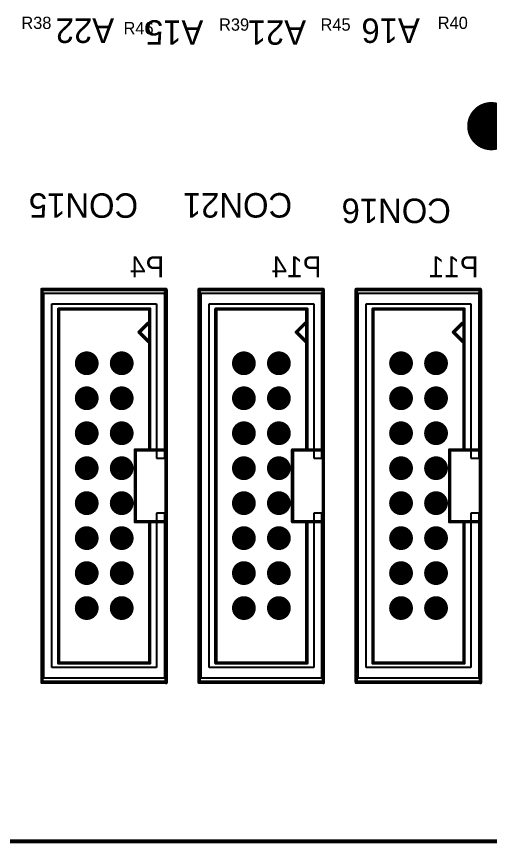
# Model space of a CAD drawing. Extents: x 11.69 to 17.18, y 4.05 to 12.26.
# Drawn here: x 13.09 to 14.444, y 4.055 to 6.419 of the extents above; entities that cross this region are included whole.
import ezdxf

# ---------------------------------------------------------------- set-up
doc = ezdxf.new("R2010")
doc.units = 0
doc.layers.get('0').update_dxf_attribs({"linetype": 'CONTINUOUS'})
for name, color, linetype in [('BOTTOMLAYER', 5, 'CONTINUOUS'), ('BOTTOMOVERLAY', 54, 'CONTINUOUS'), ('BOTTOMSOLDER', 6, 'CONTINUOUS'), ('MECHANICAL1', 6, 'CONTINUOUS'), ('MECHANICAL10', 56, 'CONTINUOUS'), ('MECHANICAL15', 56, 'CONTINUOUS'), ('MECHANICAL2', 216, 'CONTINUOUS'), ('MECHANICAL6', 56, 'CONTINUOUS'), ('MECHANICAL8', 56, 'CONTINUOUS'), ('MECHANICAL9', 56, 'CONTINUOUS'), ('MULTILAYER', 9, 'CONTINUOUS'), ('TOPLAYER', 1, 'CONTINUOUS'), ('TOPSOLDER', 216, 'CONTINUOUS')]:
    doc.layers.add(name, color=color, linetype=linetype)

# ---------------------------------------------------------------- blocks, each defined once
blk = doc.blocks.new('IDC_TH_16P_P2_54_C3406_B_4')
at = {"layer": 'BOTTOMLAYER', "const_width": 0.03}
for points in [[(-0.365, 0.05, 1), (-0.335, 0.05, 1)], [(-0.265, 0.05, 1), (-0.235, 0.05, 1)], [(-0.165, 0.05, 1), (-0.135, 0.05, 1)], [(-0.065, 0.05, 1), (-0.035, 0.05, 1)], [(0.035, 0.05, 1), (0.065, 0.05, 1)], [(0.135, 0.05, 1), (0.165, 0.05, 1)], [(0.235, 0.05, 1), (0.265, 0.05, 1)], [(0.335, 0.05, 1), (0.365, 0.05, 1)], [(-0.365, -0.05, 1), (-0.335, -0.05, 1)], [(-0.265, -0.05, 1), (-0.235, -0.05, 1)], [(-0.165, -0.05, 1), (-0.135, -0.05, 1)], [(-0.065, -0.05, 1), (-0.035, -0.05, 1)], [(0.035, -0.05, 1), (0.065, -0.05, 1)], [(0.135, -0.05, 1), (0.165, -0.05, 1)], [(0.235, -0.05, 1), (0.265, -0.05, 1)], [(0.335, -0.05, 1), (0.365, -0.05, 1)]]:
    blk.add_lwpolyline(points, format="xyb", close=True, dxfattribs=at)
at = {"layer": 'BOTTOMOVERLAY', "const_width": 0.01}
for points in [[(-0.561, -0.178), (-0.561, 0.17633)], [(0.56299, 0.177), (-0.5589, 0.177)], [(-0.102, 0.091), (-0.102, 0.176)], [(0.103, 0.176), (0.104, 0.177)], [(0.103, 0.089), (0.103, 0.176)], [(0.562, -0.178), (0.562, 0.17633)], [(-0.103, 0.13), (-0.505, 0.13)], [(-0.505, -0.12966), (-0.505, 0.129)], [(-0.439, 0.1), (-0.464, 0.125)], [(-0.439, 0.1), (-0.412, 0.127)], [(-0.412, 0.127), (-0.412, 0.128)], [(-0.102, 0.129), (-0.103, 0.13)], [(0.104, 0.13), (0.104, 0.131)], [(0.507, 0.13), (0.104, 0.13)], [(0.507, -0.12966), (0.507, 0.129)], [(0.103, 0.089), (-0.102, 0.089)], [(0.50709, -0.13), (-0.50466, -0.13)], [(0.5622, -0.178), (-0.5599, -0.178)]]:
    blk.add_lwpolyline(points, dxfattribs=at)
at = {"layer": 'BOTTOMOVERLAY', "const_width": 0.005}
for points in [[(-0.5635, 0.17633, 1), (-0.5585, 0.17633, 1)], [(-0.5614, 0.177, 1), (-0.5564, 0.177, 1)], [(-0.1045, 0.176, 1), (-0.0995, 0.176, 1)], [(0.1005, 0.176, 1), (0.1055, 0.176, 1)], [(0.1005, 0.176, 1), (0.1055, 0.176, 1)], [(0.1015, 0.177, 1), (0.1065, 0.177, 1)], [(0.5595, 0.17633, 1), (0.5645, 0.17633, 1)], [(0.56049, 0.177, 1), (0.56549, 0.177, 1)], [(-0.5075, 0.13, 1), (-0.5025, 0.13, 1)], [(-0.5075, 0.129, 1), (-0.5025, 0.129, 1)], [(-0.4665, 0.125, 1), (-0.4615, 0.125, 1)], [(-0.4145, 0.128, 1), (-0.4095, 0.128, 1)], [(-0.4145, 0.127, 1), (-0.4095, 0.127, 1)], [(-0.4145, 0.127, 1), (-0.4095, 0.127, 1)], [(-0.1055, 0.13, 1), (-0.1005, 0.13, 1)], [(-0.1055, 0.13, 1), (-0.1005, 0.13, 1)], [(-0.1045, 0.129, 1), (-0.0995, 0.129, 1)], [(0.1015, 0.131, 1), (0.1065, 0.131, 1)], [(0.1015, 0.13, 1), (0.1065, 0.13, 1)], [(0.1015, 0.13, 1), (0.1065, 0.13, 1)], [(0.5045, 0.13, 1), (0.5095, 0.13, 1)], [(0.5045, 0.129, 1), (0.5095, 0.129, 1)], [(-0.4415, 0.1, 1), (-0.4365, 0.1, 1)], [(-0.4415, 0.1, 1), (-0.4365, 0.1, 1)], [(-0.1045, 0.091, 1), (-0.0995, 0.091, 1)], [(-0.1045, 0.089, 1), (-0.0995, 0.089, 1)], [(0.1005, 0.089, 1), (0.1055, 0.089, 1)], [(0.1005, 0.089, 1), (0.1055, 0.089, 1)], [(-0.5075, -0.12966, 1), (-0.5025, -0.12966, 1)], [(-0.50716, -0.13, 1), (-0.50216, -0.13, 1)], [(0.5045, -0.12966, 1), (0.5095, -0.12966, 1)], [(0.50459, -0.13, 1), (0.50959, -0.13, 1)], [(-0.5635, -0.178, 1), (-0.5585, -0.178, 1)], [(-0.5624, -0.178, 1), (-0.5574, -0.178, 1)], [(0.5595, -0.178, 1), (0.5645, -0.178, 1)], [(0.5597, -0.178, 1), (0.5647, -0.178, 1)]]:
    blk.add_lwpolyline(points, format="xyb", close=True, dxfattribs=at)
at = {"layer": 'BOTTOMSOLDER', "const_width": 0.034}
for points in [[(-0.367, 0.05, 1), (-0.333, 0.05, 1)], [(-0.267, 0.05, 1), (-0.233, 0.05, 1)], [(-0.167, 0.05, 1), (-0.133, 0.05, 1)], [(-0.067, 0.05, 1), (-0.033, 0.05, 1)], [(0.033, 0.05, 1), (0.067, 0.05, 1)], [(0.133, 0.05, 1), (0.167, 0.05, 1)], [(0.233, 0.05, 1), (0.267, 0.05, 1)], [(0.333, 0.05, 1), (0.367, 0.05, 1)], [(-0.367, -0.05, 1), (-0.333, -0.05, 1)], [(-0.267, -0.05, 1), (-0.233, -0.05, 1)], [(-0.167, -0.05, 1), (-0.133, -0.05, 1)], [(-0.067, -0.05, 1), (-0.033, -0.05, 1)], [(0.033, -0.05, 1), (0.067, -0.05, 1)], [(0.133, -0.05, 1), (0.167, -0.05, 1)], [(0.233, -0.05, 1), (0.267, -0.05, 1)], [(0.333, -0.05, 1), (0.367, -0.05, 1)]]:
    blk.add_lwpolyline(points, format="xyb", close=True, dxfattribs=at)
at = {"layer": 'MECHANICAL2'}
for p, q in [((-0.07874, 0.173228), (-0.549605, 0.173228)), ((-0.549605, 0.173228), (-0.549605, -0.173228)), ((-0.07874, 0.149606), (-0.07874, 0.173228)), ((0.549605, 0.173228), (0.07874, 0.173228)), ((0.07874, 0.173228), (0.07874, 0.149606)), ((0.549605, -0.173228), (0.549605, 0.173228)), ((-0.519685, -0.149606), (-0.519685, 0.149606)), ((-0.519685, 0.149606), (-0.07874, 0.149606)), ((0.07874, 0.149606), (0.519685, 0.149606)), ((0.519685, 0.149606), (0.519685, -0.149606)), ((-0.439, 0.1), (-0.465, 0.13)), ((-0.465, 0.13), (-0.412, 0.13)), ((-0.412, 0.13), (-0.439, 0.1)), ((0.519685, -0.149606), (-0.519685, -0.149606)), ((-0.549605, -0.173228), (0.549605, -0.173228))]:
    blk.add_line(p, q, dxfattribs=at)
at = {"layer": 'MECHANICAL6', "const_width": 0.002}
for points in [[(0.549607, 0.173229), (-0.549606, 0.173229)], [(-0.549606, -0.173228), (-0.549606, 0.173229)], [(0.549607, -0.173228), (0.549607, 0.173229)], [(0.549607, -0.173228), (-0.549606, -0.173228)]]:
    blk.add_lwpolyline(points, dxfattribs=at)
at = {"layer": 'MECHANICAL6', "const_width": 0.001}
for points in [[(-0.550106, 0.173229, 1), (-0.549106, 0.173229, 1)], [(-0.550106, 0.173229, 1), (-0.549106, 0.173229, 1)], [(0.549107, 0.173229, 1), (0.550107, 0.173229, 1)], [(0.549107, 0.173229, 1), (0.550107, 0.173229, 1)], [(-0.550106, -0.173228, 1), (-0.549106, -0.173228, 1)], [(-0.550106, -0.173228, 1), (-0.549106, -0.173228, 1)], [(0.549107, -0.173228, 1), (0.550107, -0.173228, 1)], [(0.549107, -0.173228, 1), (0.550107, -0.173228, 1)]]:
    blk.add_lwpolyline(points, format="xyb", close=True, dxfattribs=at)
at = {"layer": 'MECHANICAL8'}
for p, q in [((-0.551417, 0.175037), (-0.552165, 0.17323)), ((-0.552165, 0.17323), (-0.552165, 0.17323)), ((-0.552165, 0.17323), (-0.551417, 0.171423)), ((-0.54961, 0.175786), (-0.551417, 0.175037)), ((-0.551417, 0.171423), (-0.54961, 0.170675)), ((-0.547803, 0.175037), (-0.54961, 0.175786)), ((-0.54961, 0.170675), (-0.547803, 0.171423)), ((-0.547054, 0.17323), (-0.547803, 0.175037)), ((-0.547803, 0.171423), (-0.547054, 0.17323)), ((-0.547054, 0.17323), (-0.547054, 0.17323))]:
    blk.add_line(p, q, dxfattribs=at)
at = {"layer": 'MECHANICAL9'}
for p, q in [((-0.362598, 0.062598), (-0.362598, 0.037402)), ((-0.337402, 0.062598), (-0.362598, 0.062598)), ((-0.337402, 0.037402), (-0.337402, 0.062598)), ((-0.262598, 0.062598), (-0.262598, 0.037402)), ((-0.237402, 0.062598), (-0.262598, 0.062598)), ((-0.237402, 0.037402), (-0.237402, 0.062598)), ((-0.162598, 0.062598), (-0.162598, 0.037402)), ((-0.137402, 0.062598), (-0.162598, 0.062598)), ((-0.137402, 0.037402), (-0.137402, 0.062598)), ((-0.062598, 0.062598), (-0.062598, 0.037402)), ((-0.037402, 0.062598), (-0.062598, 0.062598)), ((-0.037402, 0.037402), (-0.037402, 0.062598)), ((0.037402, 0.062598), (0.037402, 0.037402)), ((0.062598, 0.062598), (0.037402, 0.062598)), ((0.062598, 0.037402), (0.062598, 0.062598)), ((0.137402, 0.062598), (0.137402, 0.037402)), ((0.162598, 0.062598), (0.137402, 0.062598)), ((0.162598, 0.037402), (0.162598, 0.062598)), ((0.237402, 0.062598), (0.237402, 0.037402)), ((0.262598, 0.062598), (0.237402, 0.062598)), ((0.262598, 0.037402), (0.262598, 0.062598)), ((0.337402, 0.062598), (0.337402, 0.037402)), ((0.362598, 0.062598), (0.337402, 0.062598)), ((0.362598, 0.037402), (0.362598, 0.062598)), ((-0.362598, 0.037402), (-0.337402, 0.037402)), ((-0.262598, 0.037402), (-0.237402, 0.037402)), ((-0.162598, 0.037402), (-0.137402, 0.037402)), ((-0.062598, 0.037402), (-0.037402, 0.037402)), ((0.037402, 0.037402), (0.062598, 0.037402)), ((0.137402, 0.037402), (0.162598, 0.037402)), ((0.237402, 0.037402), (0.262598, 0.037402)), ((0.337402, 0.037402), (0.362598, 0.037402)), ((-0.362598, -0.037402), (-0.362598, -0.062598)), ((-0.337402, -0.037402), (-0.362598, -0.037402)), ((-0.337402, -0.062598), (-0.337402, -0.037402)), ((-0.262598, -0.037402), (-0.262598, -0.062598)), ((-0.237402, -0.037402), (-0.262598, -0.037402)), ((-0.237402, -0.062598), (-0.237402, -0.037402)), ((-0.162598, -0.037402), (-0.162598, -0.062598)), ((-0.137402, -0.037402), (-0.162598, -0.037402)), ((-0.137402, -0.062598), (-0.137402, -0.037402)), ((-0.062598, -0.037402), (-0.062598, -0.062598)), ((-0.037402, -0.037402), (-0.062598, -0.037402)), ((-0.037402, -0.062598), (-0.037402, -0.037402)), ((0.037402, -0.037402), (0.037402, -0.062598)), ((0.062598, -0.037402), (0.037402, -0.037402)), ((0.062598, -0.062598), (0.062598, -0.037402)), ((0.137402, -0.037402), (0.137402, -0.062598)), ((0.162598, -0.037402), (0.137402, -0.037402)), ((0.162598, -0.062598), (0.162598, -0.037402)), ((0.237402, -0.037402), (0.237402, -0.062598)), ((0.262598, -0.037402), (0.237402, -0.037402)), ((0.262598, -0.062598), (0.262598, -0.037402)), ((0.337402, -0.037402), (0.337402, -0.062598)), ((0.362598, -0.037402), (0.337402, -0.037402)), ((0.362598, -0.062598), (0.362598, -0.037402)), ((-0.362598, -0.062598), (-0.337402, -0.062598)), ((-0.262598, -0.062598), (-0.237402, -0.062598)), ((-0.162598, -0.062598), (-0.137402, -0.062598)), ((-0.062598, -0.062598), (-0.037402, -0.062598)), ((0.037402, -0.062598), (0.062598, -0.062598)), ((0.137402, -0.062598), (0.162598, -0.062598)), ((0.237402, -0.062598), (0.262598, -0.062598)), ((0.337402, -0.062598), (0.362598, -0.062598))]:
    blk.add_line(p, q, dxfattribs=at)
at = {"layer": 'MULTILAYER', "const_width": 0.03}
for points in [[(-0.365, 0.05, 1), (-0.335, 0.05, 1)], [(-0.265, 0.05, 1), (-0.235, 0.05, 1)], [(-0.165, 0.05, 1), (-0.135, 0.05, 1)], [(-0.065, 0.05, 1), (-0.035, 0.05, 1)], [(0.035, 0.05, 1), (0.065, 0.05, 1)], [(0.135, 0.05, 1), (0.165, 0.05, 1)], [(0.235, 0.05, 1), (0.265, 0.05, 1)], [(0.335, 0.05, 1), (0.365, 0.05, 1)], [(-0.365, -0.05, 1), (-0.335, -0.05, 1)], [(-0.265, -0.05, 1), (-0.235, -0.05, 1)], [(-0.165, -0.05, 1), (-0.135, -0.05, 1)], [(-0.065, -0.05, 1), (-0.035, -0.05, 1)], [(0.035, -0.05, 1), (0.065, -0.05, 1)], [(0.135, -0.05, 1), (0.165, -0.05, 1)], [(0.235, -0.05, 1), (0.265, -0.05, 1)], [(0.335, -0.05, 1), (0.365, -0.05, 1)]]:
    blk.add_lwpolyline(points, format="xyb", close=True, dxfattribs=at)
at = {"layer": 'TOPLAYER', "const_width": 0.03}
for points in [[(-0.365, 0.05, 1), (-0.335, 0.05, 1)], [(-0.265, 0.05, 1), (-0.235, 0.05, 1)], [(-0.165, 0.05, 1), (-0.135, 0.05, 1)], [(-0.065, 0.05, 1), (-0.035, 0.05, 1)], [(0.035, 0.05, 1), (0.065, 0.05, 1)], [(0.135, 0.05, 1), (0.165, 0.05, 1)], [(0.235, 0.05, 1), (0.265, 0.05, 1)], [(0.335, 0.05, 1), (0.365, 0.05, 1)], [(-0.365, -0.05, 1), (-0.335, -0.05, 1)], [(-0.265, -0.05, 1), (-0.235, -0.05, 1)], [(-0.165, -0.05, 1), (-0.135, -0.05, 1)], [(-0.065, -0.05, 1), (-0.035, -0.05, 1)], [(0.035, -0.05, 1), (0.065, -0.05, 1)], [(0.135, -0.05, 1), (0.165, -0.05, 1)], [(0.235, -0.05, 1), (0.265, -0.05, 1)], [(0.335, -0.05, 1), (0.365, -0.05, 1)]]:
    blk.add_lwpolyline(points, format="xyb", close=True, dxfattribs=at)
at = {"layer": 'TOPSOLDER', "const_width": 0.034}
for points in [[(-0.367, 0.05, 1), (-0.333, 0.05, 1)], [(-0.267, 0.05, 1), (-0.233, 0.05, 1)], [(-0.167, 0.05, 1), (-0.133, 0.05, 1)], [(-0.067, 0.05, 1), (-0.033, 0.05, 1)], [(0.033, 0.05, 1), (0.067, 0.05, 1)], [(0.133, 0.05, 1), (0.167, 0.05, 1)], [(0.233, 0.05, 1), (0.267, 0.05, 1)], [(0.333, 0.05, 1), (0.367, 0.05, 1)], [(-0.367, -0.05, 1), (-0.333, -0.05, 1)], [(-0.267, -0.05, 1), (-0.233, -0.05, 1)], [(-0.167, -0.05, 1), (-0.133, -0.05, 1)], [(-0.067, -0.05, 1), (-0.033, -0.05, 1)], [(0.033, -0.05, 1), (0.067, -0.05, 1)], [(0.133, -0.05, 1), (0.167, -0.05, 1)], [(0.233, -0.05, 1), (0.267, -0.05, 1)], [(0.333, -0.05, 1), (0.367, -0.05, 1)]]:
    blk.add_lwpolyline(points, format="xyb", close=True, dxfattribs=at)
blk = doc.blocks.new('IDC_TH_16P_P2_54_C3406_B10')
at = {"layer": 'BOTTOMLAYER', "const_width": 0.03}
for points in [[(-0.365, 0.05, 1), (-0.335, 0.05, 1)], [(-0.265, 0.05, 1), (-0.235, 0.05, 1)], [(-0.165, 0.05, 1), (-0.135, 0.05, 1)], [(-0.065, 0.05, 1), (-0.035, 0.05, 1)], [(0.035, 0.05, 1), (0.065, 0.05, 1)], [(0.135, 0.05, 1), (0.165, 0.05, 1)], [(0.235, 0.05, 1), (0.265, 0.05, 1)], [(0.335, 0.05, 1), (0.365, 0.05, 1)], [(-0.365, -0.05, 1), (-0.335, -0.05, 1)], [(-0.265, -0.05, 1), (-0.235, -0.05, 1)], [(-0.165, -0.05, 1), (-0.135, -0.05, 1)], [(-0.065, -0.05, 1), (-0.035, -0.05, 1)], [(0.035, -0.05, 1), (0.065, -0.05, 1)], [(0.135, -0.05, 1), (0.165, -0.05, 1)], [(0.235, -0.05, 1), (0.265, -0.05, 1)], [(0.335, -0.05, 1), (0.365, -0.05, 1)]]:
    blk.add_lwpolyline(points, format="xyb", close=True, dxfattribs=at)
at = {"layer": 'BOTTOMOVERLAY', "const_width": 0.01}
for points in [[(-0.561, -0.178), (-0.561, 0.17633)], [(0.56299, 0.177), (-0.5589, 0.177)], [(-0.102, 0.091), (-0.102, 0.176)], [(0.103, 0.176), (0.104, 0.177)], [(0.103, 0.089), (0.103, 0.176)], [(0.562, -0.178), (0.562, 0.17633)], [(-0.103, 0.13), (-0.505, 0.13)], [(-0.505, -0.12966), (-0.505, 0.129)], [(-0.439, 0.1), (-0.464, 0.125)], [(-0.439, 0.1), (-0.412, 0.127)], [(-0.412, 0.127), (-0.412, 0.128)], [(-0.102, 0.129), (-0.103, 0.13)], [(0.104, 0.13), (0.104, 0.131)], [(0.507, 0.13), (0.104, 0.13)], [(0.507, -0.12966), (0.507, 0.129)], [(0.103, 0.089), (-0.102, 0.089)], [(0.50709, -0.13), (-0.50466, -0.13)], [(0.5622, -0.178), (-0.5599, -0.178)]]:
    blk.add_lwpolyline(points, dxfattribs=at)
at = {"layer": 'BOTTOMOVERLAY', "const_width": 0.005}
for points in [[(-0.5635, 0.17633, 1), (-0.5585, 0.17633, 1)], [(-0.5614, 0.177, 1), (-0.5564, 0.177, 1)], [(-0.1045, 0.176, 1), (-0.0995, 0.176, 1)], [(0.1005, 0.176, 1), (0.1055, 0.176, 1)], [(0.1005, 0.176, 1), (0.1055, 0.176, 1)], [(0.1015, 0.177, 1), (0.1065, 0.177, 1)], [(0.5595, 0.17633, 1), (0.5645, 0.17633, 1)], [(0.56049, 0.177, 1), (0.56549, 0.177, 1)], [(-0.5075, 0.13, 1), (-0.5025, 0.13, 1)], [(-0.5075, 0.129, 1), (-0.5025, 0.129, 1)], [(-0.4665, 0.125, 1), (-0.4615, 0.125, 1)], [(-0.4145, 0.128, 1), (-0.4095, 0.128, 1)], [(-0.4145, 0.127, 1), (-0.4095, 0.127, 1)], [(-0.4145, 0.127, 1), (-0.4095, 0.127, 1)], [(-0.1055, 0.13, 1), (-0.1005, 0.13, 1)], [(-0.1055, 0.13, 1), (-0.1005, 0.13, 1)], [(-0.1045, 0.129, 1), (-0.0995, 0.129, 1)], [(0.1015, 0.131, 1), (0.1065, 0.131, 1)], [(0.1015, 0.13, 1), (0.1065, 0.13, 1)], [(0.1015, 0.13, 1), (0.1065, 0.13, 1)], [(0.5045, 0.13, 1), (0.5095, 0.13, 1)], [(0.5045, 0.129, 1), (0.5095, 0.129, 1)], [(-0.4415, 0.1, 1), (-0.4365, 0.1, 1)], [(-0.4415, 0.1, 1), (-0.4365, 0.1, 1)], [(-0.1045, 0.091, 1), (-0.0995, 0.091, 1)], [(-0.1045, 0.089, 1), (-0.0995, 0.089, 1)], [(0.1005, 0.089, 1), (0.1055, 0.089, 1)], [(0.1005, 0.089, 1), (0.1055, 0.089, 1)], [(-0.5075, -0.12966, 1), (-0.5025, -0.12966, 1)], [(-0.50716, -0.13, 1), (-0.50216, -0.13, 1)], [(0.5045, -0.12966, 1), (0.5095, -0.12966, 1)], [(0.50459, -0.13, 1), (0.50959, -0.13, 1)], [(-0.5635, -0.178, 1), (-0.5585, -0.178, 1)], [(-0.5624, -0.178, 1), (-0.5574, -0.178, 1)], [(0.5595, -0.178, 1), (0.5645, -0.178, 1)], [(0.5597, -0.178, 1), (0.5647, -0.178, 1)]]:
    blk.add_lwpolyline(points, format="xyb", close=True, dxfattribs=at)
at = {"layer": 'BOTTOMSOLDER', "const_width": 0.034}
for points in [[(-0.367, 0.05, 1), (-0.333, 0.05, 1)], [(-0.267, 0.05, 1), (-0.233, 0.05, 1)], [(-0.167, 0.05, 1), (-0.133, 0.05, 1)], [(-0.067, 0.05, 1), (-0.033, 0.05, 1)], [(0.033, 0.05, 1), (0.067, 0.05, 1)], [(0.133, 0.05, 1), (0.167, 0.05, 1)], [(0.233, 0.05, 1), (0.267, 0.05, 1)], [(0.333, 0.05, 1), (0.367, 0.05, 1)], [(-0.367, -0.05, 1), (-0.333, -0.05, 1)], [(-0.267, -0.05, 1), (-0.233, -0.05, 1)], [(-0.167, -0.05, 1), (-0.133, -0.05, 1)], [(-0.067, -0.05, 1), (-0.033, -0.05, 1)], [(0.033, -0.05, 1), (0.067, -0.05, 1)], [(0.133, -0.05, 1), (0.167, -0.05, 1)], [(0.233, -0.05, 1), (0.267, -0.05, 1)], [(0.333, -0.05, 1), (0.367, -0.05, 1)]]:
    blk.add_lwpolyline(points, format="xyb", close=True, dxfattribs=at)
at = {"layer": 'MECHANICAL2'}
for p, q in [((-0.07874, 0.173228), (-0.549605, 0.173228)), ((-0.549605, 0.173228), (-0.549605, -0.173228)), ((-0.07874, 0.149606), (-0.07874, 0.173228)), ((0.549605, 0.173228), (0.07874, 0.173228)), ((0.07874, 0.173228), (0.07874, 0.149606)), ((0.549605, -0.173228), (0.549605, 0.173228)), ((-0.519685, -0.149606), (-0.519685, 0.149606)), ((-0.519685, 0.149606), (-0.07874, 0.149606)), ((0.07874, 0.149606), (0.519685, 0.149606)), ((0.519685, 0.149606), (0.519685, -0.149606)), ((-0.439, 0.1), (-0.465, 0.13)), ((-0.465, 0.13), (-0.412, 0.13)), ((-0.412, 0.13), (-0.439, 0.1)), ((0.519685, -0.149606), (-0.519685, -0.149606)), ((-0.549605, -0.173228), (0.549605, -0.173228))]:
    blk.add_line(p, q, dxfattribs=at)
at = {"layer": 'MECHANICAL6', "const_width": 0.002}
for points in [[(0.549607, 0.173229), (-0.549606, 0.173229)], [(-0.549606, -0.173228), (-0.549606, 0.173229)], [(0.549607, -0.173228), (0.549607, 0.173229)], [(0.549607, -0.173228), (-0.549606, -0.173228)]]:
    blk.add_lwpolyline(points, dxfattribs=at)
at = {"layer": 'MECHANICAL6', "const_width": 0.001}
for points in [[(-0.550106, 0.173229, 1), (-0.549106, 0.173229, 1)], [(-0.550106, 0.173229, 1), (-0.549106, 0.173229, 1)], [(0.549107, 0.173229, 1), (0.550107, 0.173229, 1)], [(0.549107, 0.173229, 1), (0.550107, 0.173229, 1)], [(-0.550106, -0.173228, 1), (-0.549106, -0.173228, 1)], [(-0.550106, -0.173228, 1), (-0.549106, -0.173228, 1)], [(0.549107, -0.173228, 1), (0.550107, -0.173228, 1)], [(0.549107, -0.173228, 1), (0.550107, -0.173228, 1)]]:
    blk.add_lwpolyline(points, format="xyb", close=True, dxfattribs=at)
at = {"layer": 'MECHANICAL8'}
for p, q in [((-0.551417, 0.175037), (-0.552165, 0.17323)), ((-0.552165, 0.17323), (-0.552165, 0.17323)), ((-0.552165, 0.17323), (-0.551417, 0.171423)), ((-0.54961, 0.175786), (-0.551417, 0.175037)), ((-0.551417, 0.171423), (-0.54961, 0.170675)), ((-0.547803, 0.175037), (-0.54961, 0.175786)), ((-0.54961, 0.170675), (-0.547803, 0.171423)), ((-0.547054, 0.17323), (-0.547803, 0.175037)), ((-0.547803, 0.171423), (-0.547054, 0.17323)), ((-0.547054, 0.17323), (-0.547054, 0.17323))]:
    blk.add_line(p, q, dxfattribs=at)
at = {"layer": 'MECHANICAL9'}
for p, q in [((-0.362598, 0.062598), (-0.362598, 0.037402)), ((-0.337402, 0.062598), (-0.362598, 0.062598)), ((-0.337402, 0.037402), (-0.337402, 0.062598)), ((-0.262598, 0.062598), (-0.262598, 0.037402)), ((-0.237402, 0.062598), (-0.262598, 0.062598)), ((-0.237402, 0.037402), (-0.237402, 0.062598)), ((-0.162598, 0.062598), (-0.162598, 0.037402)), ((-0.137402, 0.062598), (-0.162598, 0.062598)), ((-0.137402, 0.037402), (-0.137402, 0.062598)), ((-0.062598, 0.062598), (-0.062598, 0.037402)), ((-0.037402, 0.062598), (-0.062598, 0.062598)), ((-0.037402, 0.037402), (-0.037402, 0.062598)), ((0.037402, 0.062598), (0.037402, 0.037402)), ((0.062598, 0.062598), (0.037402, 0.062598)), ((0.062598, 0.037402), (0.062598, 0.062598)), ((0.137402, 0.062598), (0.137402, 0.037402)), ((0.162598, 0.062598), (0.137402, 0.062598)), ((0.162598, 0.037402), (0.162598, 0.062598)), ((0.237402, 0.062598), (0.237402, 0.037402)), ((0.262598, 0.062598), (0.237402, 0.062598)), ((0.262598, 0.037402), (0.262598, 0.062598)), ((0.337402, 0.062598), (0.337402, 0.037402)), ((0.362598, 0.062598), (0.337402, 0.062598)), ((0.362598, 0.037402), (0.362598, 0.062598)), ((-0.362598, 0.037402), (-0.337402, 0.037402)), ((-0.262598, 0.037402), (-0.237402, 0.037402)), ((-0.162598, 0.037402), (-0.137402, 0.037402)), ((-0.062598, 0.037402), (-0.037402, 0.037402)), ((0.037402, 0.037402), (0.062598, 0.037402)), ((0.137402, 0.037402), (0.162598, 0.037402)), ((0.237402, 0.037402), (0.262598, 0.037402)), ((0.337402, 0.037402), (0.362598, 0.037402)), ((-0.362598, -0.037402), (-0.362598, -0.062598)), ((-0.337402, -0.037402), (-0.362598, -0.037402)), ((-0.337402, -0.062598), (-0.337402, -0.037402)), ((-0.262598, -0.037402), (-0.262598, -0.062598)), ((-0.237402, -0.037402), (-0.262598, -0.037402)), ((-0.237402, -0.062598), (-0.237402, -0.037402)), ((-0.162598, -0.037402), (-0.162598, -0.062598)), ((-0.137402, -0.037402), (-0.162598, -0.037402)), ((-0.137402, -0.062598), (-0.137402, -0.037402)), ((-0.062598, -0.037402), (-0.062598, -0.062598)), ((-0.037402, -0.037402), (-0.062598, -0.037402)), ((-0.037402, -0.062598), (-0.037402, -0.037402)), ((0.037402, -0.037402), (0.037402, -0.062598)), ((0.062598, -0.037402), (0.037402, -0.037402)), ((0.062598, -0.062598), (0.062598, -0.037402)), ((0.137402, -0.037402), (0.137402, -0.062598)), ((0.162598, -0.037402), (0.137402, -0.037402)), ((0.162598, -0.062598), (0.162598, -0.037402)), ((0.237402, -0.037402), (0.237402, -0.062598)), ((0.262598, -0.037402), (0.237402, -0.037402)), ((0.262598, -0.062598), (0.262598, -0.037402)), ((0.337402, -0.037402), (0.337402, -0.062598)), ((0.362598, -0.037402), (0.337402, -0.037402)), ((0.362598, -0.062598), (0.362598, -0.037402)), ((-0.362598, -0.062598), (-0.337402, -0.062598)), ((-0.262598, -0.062598), (-0.237402, -0.062598)), ((-0.162598, -0.062598), (-0.137402, -0.062598)), ((-0.062598, -0.062598), (-0.037402, -0.062598)), ((0.037402, -0.062598), (0.062598, -0.062598)), ((0.137402, -0.062598), (0.162598, -0.062598)), ((0.237402, -0.062598), (0.262598, -0.062598)), ((0.337402, -0.062598), (0.362598, -0.062598))]:
    blk.add_line(p, q, dxfattribs=at)
at = {"layer": 'MULTILAYER', "const_width": 0.03}
for points in [[(-0.365, 0.05, 1), (-0.335, 0.05, 1)], [(-0.265, 0.05, 1), (-0.235, 0.05, 1)], [(-0.165, 0.05, 1), (-0.135, 0.05, 1)], [(-0.065, 0.05, 1), (-0.035, 0.05, 1)], [(0.035, 0.05, 1), (0.065, 0.05, 1)], [(0.135, 0.05, 1), (0.165, 0.05, 1)], [(0.235, 0.05, 1), (0.265, 0.05, 1)], [(0.335, 0.05, 1), (0.365, 0.05, 1)], [(-0.365, -0.05, 1), (-0.335, -0.05, 1)], [(-0.265, -0.05, 1), (-0.235, -0.05, 1)], [(-0.165, -0.05, 1), (-0.135, -0.05, 1)], [(-0.065, -0.05, 1), (-0.035, -0.05, 1)], [(0.035, -0.05, 1), (0.065, -0.05, 1)], [(0.135, -0.05, 1), (0.165, -0.05, 1)], [(0.235, -0.05, 1), (0.265, -0.05, 1)], [(0.335, -0.05, 1), (0.365, -0.05, 1)]]:
    blk.add_lwpolyline(points, format="xyb", close=True, dxfattribs=at)
at = {"layer": 'TOPLAYER', "const_width": 0.03}
for points in [[(-0.365, 0.05, 1), (-0.335, 0.05, 1)], [(-0.265, 0.05, 1), (-0.235, 0.05, 1)], [(-0.165, 0.05, 1), (-0.135, 0.05, 1)], [(-0.065, 0.05, 1), (-0.035, 0.05, 1)], [(0.035, 0.05, 1), (0.065, 0.05, 1)], [(0.135, 0.05, 1), (0.165, 0.05, 1)], [(0.235, 0.05, 1), (0.265, 0.05, 1)], [(0.335, 0.05, 1), (0.365, 0.05, 1)], [(-0.365, -0.05, 1), (-0.335, -0.05, 1)], [(-0.265, -0.05, 1), (-0.235, -0.05, 1)], [(-0.165, -0.05, 1), (-0.135, -0.05, 1)], [(-0.065, -0.05, 1), (-0.035, -0.05, 1)], [(0.035, -0.05, 1), (0.065, -0.05, 1)], [(0.135, -0.05, 1), (0.165, -0.05, 1)], [(0.235, -0.05, 1), (0.265, -0.05, 1)], [(0.335, -0.05, 1), (0.365, -0.05, 1)]]:
    blk.add_lwpolyline(points, format="xyb", close=True, dxfattribs=at)
at = {"layer": 'TOPSOLDER', "const_width": 0.034}
for points in [[(-0.367, 0.05, 1), (-0.333, 0.05, 1)], [(-0.267, 0.05, 1), (-0.233, 0.05, 1)], [(-0.167, 0.05, 1), (-0.133, 0.05, 1)], [(-0.067, 0.05, 1), (-0.033, 0.05, 1)], [(0.033, 0.05, 1), (0.067, 0.05, 1)], [(0.133, 0.05, 1), (0.167, 0.05, 1)], [(0.233, 0.05, 1), (0.267, 0.05, 1)], [(0.333, 0.05, 1), (0.367, 0.05, 1)], [(-0.367, -0.05, 1), (-0.333, -0.05, 1)], [(-0.267, -0.05, 1), (-0.233, -0.05, 1)], [(-0.167, -0.05, 1), (-0.133, -0.05, 1)], [(-0.067, -0.05, 1), (-0.033, -0.05, 1)], [(0.033, -0.05, 1), (0.067, -0.05, 1)], [(0.133, -0.05, 1), (0.167, -0.05, 1)], [(0.233, -0.05, 1), (0.267, -0.05, 1)], [(0.333, -0.05, 1), (0.367, -0.05, 1)]]:
    blk.add_lwpolyline(points, format="xyb", close=True, dxfattribs=at)
blk = doc.blocks.new('IDC_TH_16P_P2_54_C3406_B13')
at = {"layer": 'BOTTOMLAYER', "const_width": 0.03}
for points in [[(-0.365, 0.05, 1), (-0.335, 0.05, 1)], [(-0.265, 0.05, 1), (-0.235, 0.05, 1)], [(-0.165, 0.05, 1), (-0.135, 0.05, 1)], [(-0.065, 0.05, 1), (-0.035, 0.05, 1)], [(0.035, 0.05, 1), (0.065, 0.05, 1)], [(0.135, 0.05, 1), (0.165, 0.05, 1)], [(0.235, 0.05, 1), (0.265, 0.05, 1)], [(0.335, 0.05, 1), (0.365, 0.05, 1)], [(-0.365, -0.05, 1), (-0.335, -0.05, 1)], [(-0.265, -0.05, 1), (-0.235, -0.05, 1)], [(-0.165, -0.05, 1), (-0.135, -0.05, 1)], [(-0.065, -0.05, 1), (-0.035, -0.05, 1)], [(0.035, -0.05, 1), (0.065, -0.05, 1)], [(0.135, -0.05, 1), (0.165, -0.05, 1)], [(0.235, -0.05, 1), (0.265, -0.05, 1)], [(0.335, -0.05, 1), (0.365, -0.05, 1)]]:
    blk.add_lwpolyline(points, format="xyb", close=True, dxfattribs=at)
at = {"layer": 'BOTTOMOVERLAY', "const_width": 0.01}
for points in [[(-0.561, -0.178), (-0.561, 0.17633)], [(0.56299, 0.177), (-0.5589, 0.177)], [(-0.102, 0.091), (-0.102, 0.176)], [(0.103, 0.176), (0.104, 0.177)], [(0.103, 0.089), (0.103, 0.176)], [(0.562, -0.178), (0.562, 0.17633)], [(-0.103, 0.13), (-0.505, 0.13)], [(-0.505, -0.12966), (-0.505, 0.129)], [(-0.439, 0.1), (-0.464, 0.125)], [(-0.439, 0.1), (-0.412, 0.127)], [(-0.412, 0.127), (-0.412, 0.128)], [(-0.102, 0.129), (-0.103, 0.13)], [(0.104, 0.13), (0.104, 0.131)], [(0.507, 0.13), (0.104, 0.13)], [(0.507, -0.12966), (0.507, 0.129)], [(0.103, 0.089), (-0.102, 0.089)], [(0.50709, -0.13), (-0.50466, -0.13)], [(0.5622, -0.178), (-0.5599, -0.178)]]:
    blk.add_lwpolyline(points, dxfattribs=at)
at = {"layer": 'BOTTOMOVERLAY', "const_width": 0.005}
for points in [[(-0.5635, 0.17633, 1), (-0.5585, 0.17633, 1)], [(-0.5614, 0.177, 1), (-0.5564, 0.177, 1)], [(-0.1045, 0.176, 1), (-0.0995, 0.176, 1)], [(0.1005, 0.176, 1), (0.1055, 0.176, 1)], [(0.1005, 0.176, 1), (0.1055, 0.176, 1)], [(0.1015, 0.177, 1), (0.1065, 0.177, 1)], [(0.5595, 0.17633, 1), (0.5645, 0.17633, 1)], [(0.56049, 0.177, 1), (0.56549, 0.177, 1)], [(-0.5075, 0.13, 1), (-0.5025, 0.13, 1)], [(-0.5075, 0.129, 1), (-0.5025, 0.129, 1)], [(-0.4665, 0.125, 1), (-0.4615, 0.125, 1)], [(-0.4145, 0.128, 1), (-0.4095, 0.128, 1)], [(-0.4145, 0.127, 1), (-0.4095, 0.127, 1)], [(-0.4145, 0.127, 1), (-0.4095, 0.127, 1)], [(-0.1055, 0.13, 1), (-0.1005, 0.13, 1)], [(-0.1055, 0.13, 1), (-0.1005, 0.13, 1)], [(-0.1045, 0.129, 1), (-0.0995, 0.129, 1)], [(0.1015, 0.131, 1), (0.1065, 0.131, 1)], [(0.1015, 0.13, 1), (0.1065, 0.13, 1)], [(0.1015, 0.13, 1), (0.1065, 0.13, 1)], [(0.5045, 0.13, 1), (0.5095, 0.13, 1)], [(0.5045, 0.129, 1), (0.5095, 0.129, 1)], [(-0.4415, 0.1, 1), (-0.4365, 0.1, 1)], [(-0.4415, 0.1, 1), (-0.4365, 0.1, 1)], [(-0.1045, 0.091, 1), (-0.0995, 0.091, 1)], [(-0.1045, 0.089, 1), (-0.0995, 0.089, 1)], [(0.1005, 0.089, 1), (0.1055, 0.089, 1)], [(0.1005, 0.089, 1), (0.1055, 0.089, 1)], [(-0.5075, -0.12966, 1), (-0.5025, -0.12966, 1)], [(-0.50716, -0.13, 1), (-0.50216, -0.13, 1)], [(0.5045, -0.12966, 1), (0.5095, -0.12966, 1)], [(0.50459, -0.13, 1), (0.50959, -0.13, 1)], [(-0.5635, -0.178, 1), (-0.5585, -0.178, 1)], [(-0.5624, -0.178, 1), (-0.5574, -0.178, 1)], [(0.5595, -0.178, 1), (0.5645, -0.178, 1)], [(0.5597, -0.178, 1), (0.5647, -0.178, 1)]]:
    blk.add_lwpolyline(points, format="xyb", close=True, dxfattribs=at)
at = {"layer": 'BOTTOMSOLDER', "const_width": 0.034}
for points in [[(-0.367, 0.05, 1), (-0.333, 0.05, 1)], [(-0.267, 0.05, 1), (-0.233, 0.05, 1)], [(-0.167, 0.05, 1), (-0.133, 0.05, 1)], [(-0.067, 0.05, 1), (-0.033, 0.05, 1)], [(0.033, 0.05, 1), (0.067, 0.05, 1)], [(0.133, 0.05, 1), (0.167, 0.05, 1)], [(0.233, 0.05, 1), (0.267, 0.05, 1)], [(0.333, 0.05, 1), (0.367, 0.05, 1)], [(-0.367, -0.05, 1), (-0.333, -0.05, 1)], [(-0.267, -0.05, 1), (-0.233, -0.05, 1)], [(-0.167, -0.05, 1), (-0.133, -0.05, 1)], [(-0.067, -0.05, 1), (-0.033, -0.05, 1)], [(0.033, -0.05, 1), (0.067, -0.05, 1)], [(0.133, -0.05, 1), (0.167, -0.05, 1)], [(0.233, -0.05, 1), (0.267, -0.05, 1)], [(0.333, -0.05, 1), (0.367, -0.05, 1)]]:
    blk.add_lwpolyline(points, format="xyb", close=True, dxfattribs=at)
at = {"layer": 'MECHANICAL2'}
for p, q in [((-0.07874, 0.173228), (-0.549605, 0.173228)), ((-0.549605, 0.173228), (-0.549605, -0.173228)), ((-0.07874, 0.149606), (-0.07874, 0.173228)), ((0.549605, 0.173228), (0.07874, 0.173228)), ((0.07874, 0.173228), (0.07874, 0.149606)), ((0.549605, -0.173228), (0.549605, 0.173228)), ((-0.519685, -0.149606), (-0.519685, 0.149606)), ((-0.519685, 0.149606), (-0.07874, 0.149606)), ((0.07874, 0.149606), (0.519685, 0.149606)), ((0.519685, 0.149606), (0.519685, -0.149606)), ((-0.439, 0.1), (-0.465, 0.13)), ((-0.465, 0.13), (-0.412, 0.13)), ((-0.412, 0.13), (-0.439, 0.1)), ((0.519685, -0.149606), (-0.519685, -0.149606)), ((-0.549605, -0.173228), (0.549605, -0.173228))]:
    blk.add_line(p, q, dxfattribs=at)
at = {"layer": 'MECHANICAL6', "const_width": 0.002}
for points in [[(0.549607, 0.173229), (-0.549606, 0.173229)], [(-0.549606, -0.173228), (-0.549606, 0.173229)], [(0.549607, -0.173228), (0.549607, 0.173229)], [(0.549607, -0.173228), (-0.549606, -0.173228)]]:
    blk.add_lwpolyline(points, dxfattribs=at)
at = {"layer": 'MECHANICAL6', "const_width": 0.001}
for points in [[(-0.550106, 0.173229, 1), (-0.549106, 0.173229, 1)], [(-0.550106, 0.173229, 1), (-0.549106, 0.173229, 1)], [(0.549107, 0.173229, 1), (0.550107, 0.173229, 1)], [(0.549107, 0.173229, 1), (0.550107, 0.173229, 1)], [(-0.550106, -0.173228, 1), (-0.549106, -0.173228, 1)], [(-0.550106, -0.173228, 1), (-0.549106, -0.173228, 1)], [(0.549107, -0.173228, 1), (0.550107, -0.173228, 1)], [(0.549107, -0.173228, 1), (0.550107, -0.173228, 1)]]:
    blk.add_lwpolyline(points, format="xyb", close=True, dxfattribs=at)
at = {"layer": 'MECHANICAL8'}
for p, q in [((-0.551417, 0.175037), (-0.552165, 0.17323)), ((-0.552165, 0.17323), (-0.552165, 0.17323)), ((-0.552165, 0.17323), (-0.551417, 0.171423)), ((-0.54961, 0.175786), (-0.551417, 0.175037)), ((-0.551417, 0.171423), (-0.54961, 0.170675)), ((-0.547803, 0.175037), (-0.54961, 0.175786)), ((-0.54961, 0.170675), (-0.547803, 0.171423)), ((-0.547054, 0.17323), (-0.547803, 0.175037)), ((-0.547803, 0.171423), (-0.547054, 0.17323)), ((-0.547054, 0.17323), (-0.547054, 0.17323))]:
    blk.add_line(p, q, dxfattribs=at)
at = {"layer": 'MECHANICAL9'}
for p, q in [((-0.362598, 0.062598), (-0.362598, 0.037402)), ((-0.337402, 0.062598), (-0.362598, 0.062598)), ((-0.337402, 0.037402), (-0.337402, 0.062598)), ((-0.262598, 0.062598), (-0.262598, 0.037402)), ((-0.237402, 0.062598), (-0.262598, 0.062598)), ((-0.237402, 0.037402), (-0.237402, 0.062598)), ((-0.162598, 0.062598), (-0.162598, 0.037402)), ((-0.137402, 0.062598), (-0.162598, 0.062598)), ((-0.137402, 0.037402), (-0.137402, 0.062598)), ((-0.062598, 0.062598), (-0.062598, 0.037402)), ((-0.037402, 0.062598), (-0.062598, 0.062598)), ((-0.037402, 0.037402), (-0.037402, 0.062598)), ((0.037402, 0.062598), (0.037402, 0.037402)), ((0.062598, 0.062598), (0.037402, 0.062598)), ((0.062598, 0.037402), (0.062598, 0.062598)), ((0.137402, 0.062598), (0.137402, 0.037402)), ((0.162598, 0.062598), (0.137402, 0.062598)), ((0.162598, 0.037402), (0.162598, 0.062598)), ((0.237402, 0.062598), (0.237402, 0.037402)), ((0.262598, 0.062598), (0.237402, 0.062598)), ((0.262598, 0.037402), (0.262598, 0.062598)), ((0.337402, 0.062598), (0.337402, 0.037402)), ((0.362598, 0.062598), (0.337402, 0.062598)), ((0.362598, 0.037402), (0.362598, 0.062598)), ((-0.362598, 0.037402), (-0.337402, 0.037402)), ((-0.262598, 0.037402), (-0.237402, 0.037402)), ((-0.162598, 0.037402), (-0.137402, 0.037402)), ((-0.062598, 0.037402), (-0.037402, 0.037402)), ((0.037402, 0.037402), (0.062598, 0.037402)), ((0.137402, 0.037402), (0.162598, 0.037402)), ((0.237402, 0.037402), (0.262598, 0.037402)), ((0.337402, 0.037402), (0.362598, 0.037402)), ((-0.362598, -0.037402), (-0.362598, -0.062598)), ((-0.337402, -0.037402), (-0.362598, -0.037402)), ((-0.337402, -0.062598), (-0.337402, -0.037402)), ((-0.262598, -0.037402), (-0.262598, -0.062598)), ((-0.237402, -0.037402), (-0.262598, -0.037402)), ((-0.237402, -0.062598), (-0.237402, -0.037402)), ((-0.162598, -0.037402), (-0.162598, -0.062598)), ((-0.137402, -0.037402), (-0.162598, -0.037402)), ((-0.137402, -0.062598), (-0.137402, -0.037402)), ((-0.062598, -0.037402), (-0.062598, -0.062598)), ((-0.037402, -0.037402), (-0.062598, -0.037402)), ((-0.037402, -0.062598), (-0.037402, -0.037402)), ((0.037402, -0.037402), (0.037402, -0.062598)), ((0.062598, -0.037402), (0.037402, -0.037402)), ((0.062598, -0.062598), (0.062598, -0.037402)), ((0.137402, -0.037402), (0.137402, -0.062598)), ((0.162598, -0.037402), (0.137402, -0.037402)), ((0.162598, -0.062598), (0.162598, -0.037402)), ((0.237402, -0.037402), (0.237402, -0.062598)), ((0.262598, -0.037402), (0.237402, -0.037402)), ((0.262598, -0.062598), (0.262598, -0.037402)), ((0.337402, -0.037402), (0.337402, -0.062598)), ((0.362598, -0.037402), (0.337402, -0.037402)), ((0.362598, -0.062598), (0.362598, -0.037402)), ((-0.362598, -0.062598), (-0.337402, -0.062598)), ((-0.262598, -0.062598), (-0.237402, -0.062598)), ((-0.162598, -0.062598), (-0.137402, -0.062598)), ((-0.062598, -0.062598), (-0.037402, -0.062598)), ((0.037402, -0.062598), (0.062598, -0.062598)), ((0.137402, -0.062598), (0.162598, -0.062598)), ((0.237402, -0.062598), (0.262598, -0.062598)), ((0.337402, -0.062598), (0.362598, -0.062598))]:
    blk.add_line(p, q, dxfattribs=at)
at = {"layer": 'MULTILAYER', "const_width": 0.03}
for points in [[(-0.365, 0.05, 1), (-0.335, 0.05, 1)], [(-0.265, 0.05, 1), (-0.235, 0.05, 1)], [(-0.165, 0.05, 1), (-0.135, 0.05, 1)], [(-0.065, 0.05, 1), (-0.035, 0.05, 1)], [(0.035, 0.05, 1), (0.065, 0.05, 1)], [(0.135, 0.05, 1), (0.165, 0.05, 1)], [(0.235, 0.05, 1), (0.265, 0.05, 1)], [(0.335, 0.05, 1), (0.365, 0.05, 1)], [(-0.365, -0.05, 1), (-0.335, -0.05, 1)], [(-0.265, -0.05, 1), (-0.235, -0.05, 1)], [(-0.165, -0.05, 1), (-0.135, -0.05, 1)], [(-0.065, -0.05, 1), (-0.035, -0.05, 1)], [(0.035, -0.05, 1), (0.065, -0.05, 1)], [(0.135, -0.05, 1), (0.165, -0.05, 1)], [(0.235, -0.05, 1), (0.265, -0.05, 1)], [(0.335, -0.05, 1), (0.365, -0.05, 1)]]:
    blk.add_lwpolyline(points, format="xyb", close=True, dxfattribs=at)
at = {"layer": 'TOPLAYER', "const_width": 0.03}
for points in [[(-0.365, 0.05, 1), (-0.335, 0.05, 1)], [(-0.265, 0.05, 1), (-0.235, 0.05, 1)], [(-0.165, 0.05, 1), (-0.135, 0.05, 1)], [(-0.065, 0.05, 1), (-0.035, 0.05, 1)], [(0.035, 0.05, 1), (0.065, 0.05, 1)], [(0.135, 0.05, 1), (0.165, 0.05, 1)], [(0.235, 0.05, 1), (0.265, 0.05, 1)], [(0.335, 0.05, 1), (0.365, 0.05, 1)], [(-0.365, -0.05, 1), (-0.335, -0.05, 1)], [(-0.265, -0.05, 1), (-0.235, -0.05, 1)], [(-0.165, -0.05, 1), (-0.135, -0.05, 1)], [(-0.065, -0.05, 1), (-0.035, -0.05, 1)], [(0.035, -0.05, 1), (0.065, -0.05, 1)], [(0.135, -0.05, 1), (0.165, -0.05, 1)], [(0.235, -0.05, 1), (0.265, -0.05, 1)], [(0.335, -0.05, 1), (0.365, -0.05, 1)]]:
    blk.add_lwpolyline(points, format="xyb", close=True, dxfattribs=at)
at = {"layer": 'TOPSOLDER', "const_width": 0.034}
for points in [[(-0.367, 0.05, 1), (-0.333, 0.05, 1)], [(-0.267, 0.05, 1), (-0.233, 0.05, 1)], [(-0.167, 0.05, 1), (-0.133, 0.05, 1)], [(-0.067, 0.05, 1), (-0.033, 0.05, 1)], [(0.033, 0.05, 1), (0.067, 0.05, 1)], [(0.133, 0.05, 1), (0.167, 0.05, 1)], [(0.233, 0.05, 1), (0.267, 0.05, 1)], [(0.333, 0.05, 1), (0.367, 0.05, 1)], [(-0.367, -0.05, 1), (-0.333, -0.05, 1)], [(-0.267, -0.05, 1), (-0.233, -0.05, 1)], [(-0.167, -0.05, 1), (-0.133, -0.05, 1)], [(-0.067, -0.05, 1), (-0.033, -0.05, 1)], [(0.033, -0.05, 1), (0.067, -0.05, 1)], [(0.133, -0.05, 1), (0.167, -0.05, 1)], [(0.233, -0.05, 1), (0.267, -0.05, 1)], [(0.333, -0.05, 1), (0.367, -0.05, 1)]]:
    blk.add_lwpolyline(points, format="xyb", close=True, dxfattribs=at)

msp = doc.modelspace()

# ---------------------------------------------------------------- linework, layer by layer
at = {"layer": 'BOTTOMLAYER', "const_width": 0.065}
msp.add_lwpolyline([(14.414, 6.106, 1), (14.4789, 6.106, 1)], format="xyb", close=True, dxfattribs=at)
at = {"layer": 'BOTTOMSOLDER', "const_width": 0.069}
msp.add_lwpolyline([(14.412, 6.106, 1), (14.4809, 6.106, 1)], format="xyb", close=True, dxfattribs=at)
at = {"layer": 'MECHANICAL1', "const_width": 0.012}
msp.add_lwpolyline([(11.756, 4.061), (17.1058, 4.061)], dxfattribs=at)
at = {"layer": 'TOPLAYER', "const_width": 0.065}
msp.add_lwpolyline([(14.414, 6.106, 1), (14.4789, 6.106, 1)], format="xyb", close=True, dxfattribs=at)
at = {"layer": 'TOPSOLDER', "const_width": 0.069}
msp.add_lwpolyline([(14.412, 6.106, 1), (14.4809, 6.106, 1)], format="xyb", close=True, dxfattribs=at)

# ---------------------------------------------------------------- block references
at = {"rotation": 270}
for name, p in [('IDC_TH_16P_P2_54_C3406_B_4', (13.3403, 5.078)), ('IDC_TH_16P_P2_54_C3406_B13', (13.7894, 5.078)), ('IDC_TH_16P_P2_54_C3406_B10', (14.2385, 5.078))]:
    msp.add_blockref(name, p, dxfattribs=at)

# ---------------------------------------------------------------- texts
at = {"layer": 'BOTTOMOVERLAY', "text_generation_flag": 2}
for s, p in [('P4', (13.512, 5.674)), ('P14', (13.961, 5.674)), ('P11', (14.41, 5.674))]:
    msp.add_text(s, height=0.06, rotation=360, dxfattribs=at).set_placement(p)
at = {"layer": 'MECHANICAL10'}
for s, p in [('R38', (13.1035, 6.3839)), ('R39', (13.6685, 6.3789)), ('R45', (13.9585, 6.3789)), ('R40', (14.2935, 6.3839)), ('R46', (13.3955, 6.3689))]:
    msp.add_text(s, height=0.035, rotation=360, dxfattribs=at).set_placement(p)
at = {"layer": 'MECHANICAL15'}
for s, p in [('A22', (13.3685, 6.4139)), ('A15', (13.6235, 6.4089)), ('A21', (13.9172, 6.4089)), ('A16', (14.2422, 6.4139)), ('CON15', (13.4372, 5.9139)), ('CON21', (13.8773, 5.9146)), ('CON16', (14.331, 5.8989))]:
    msp.add_text(s, height=0.07, rotation=180, dxfattribs=at).set_placement(p)

doc.saveas('drawing.dxf')
